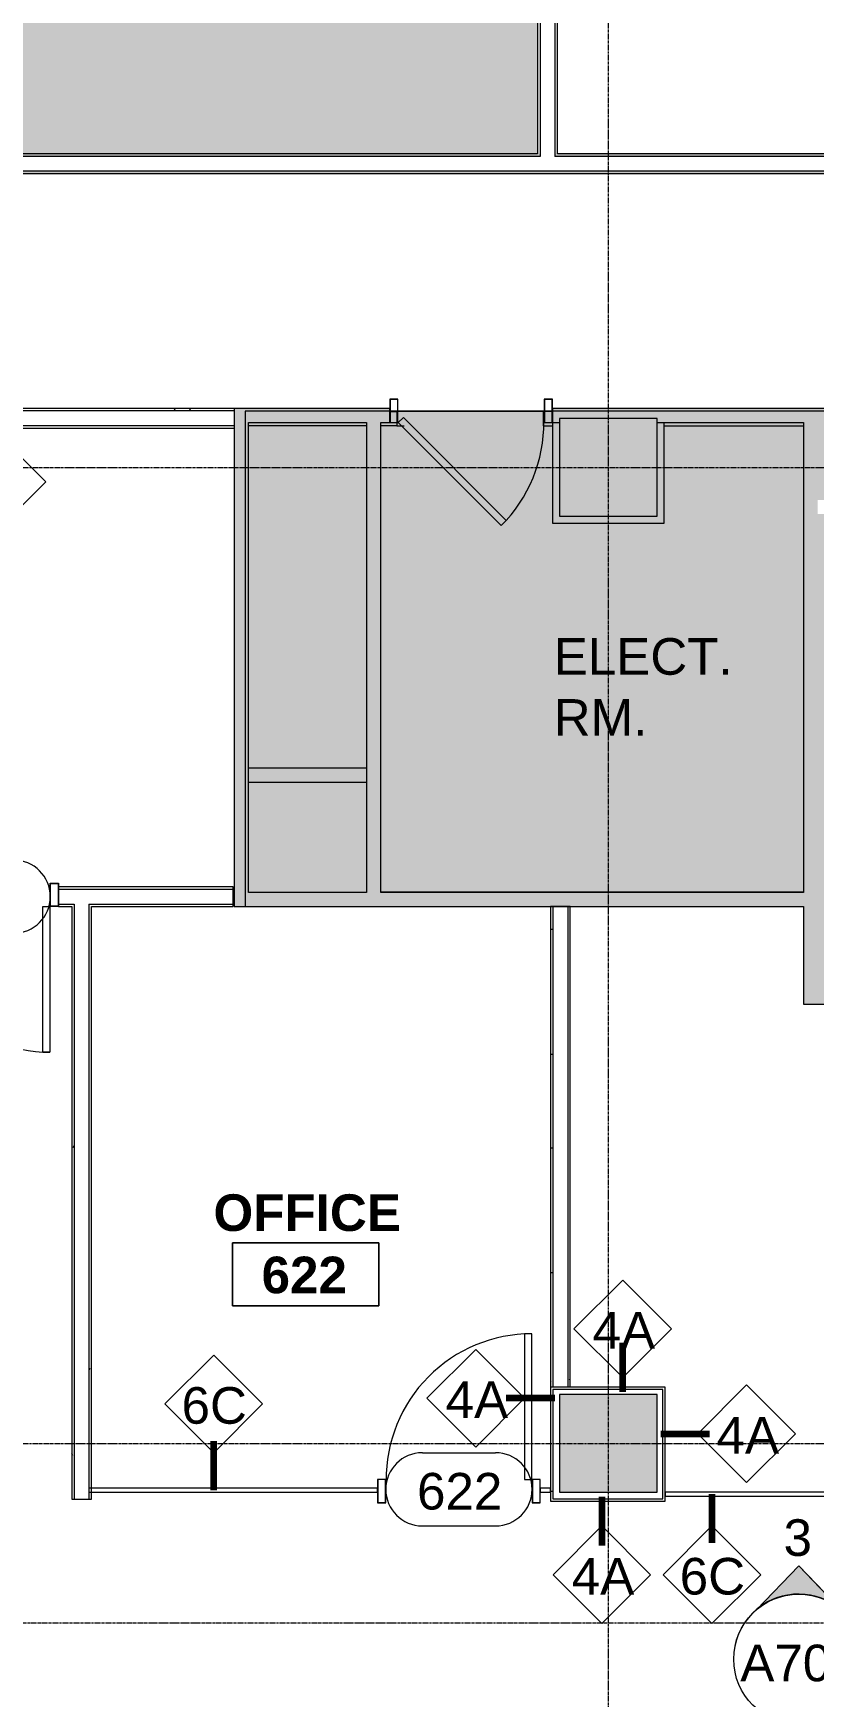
# Model space of a CAD drawing. Header units: inches. Extents: x 2468 to 5719, y -656 to 1380.
# Drawn here: x 3590.6 to 3782.5, y 517.8 to 926.9 of the extents above; entities that cross this region are included whole.
import ezdxf

# ---------------------------------------------------------------- set-up
doc = ezdxf.new("R2010")
doc.units = ezdxf.units.IN
doc.header["$MEASUREMENT"] = 0
doc.linetypes.add('Grid Line 1_2_', pattern=[0.875, 0.5, -0.125, 0.125, -0.125])
for name, color, linetype, lineweight in [('7200-WISCONSIN-AVE-6TH-FLOOR-031418_dwg', 8, 'Continuous', 9), ('A-AREA-IDEN', 2, 'Continuous', 9), ('A-DETL-GENF', 92, 'Continuous', 9), ('A-DETL-THIN', 151, 'Continuous', 9), ('A-DOOR', 31, 'Continuous', 13), ('A-DOOR-FRAM', 31, 'Continuous', 20), ('A-DOOR-IDEN', 31, 'Continuous', 9), ('A-GLAZ-CURT', 52, 'Continuous', 9), ('A-WALL', 113, 'Continuous', 13), ('A-WALL-IDEN', 211, 'Continuous', 9), ('A-WALL-PATT', 111, 'Continuous', 13), ('Bb-col', 7, 'Continuous', 9), ('Bb-cor', 7, 'Continuous', 9), ('Bb-txt', 7, 'Continuous', 9), ('G-ANNO-SYMB', 111, 'Continuous', 9), ('I-WALL', 2, 'Continuous', 13), ('Propidex Polylines', 7, 'Continuous', 9), ('S-COLS', 52, 'Continuous', 13), ('S-GRID', 1, 'Continuous', 9)]:
    doc.layers.add(name, color=color, linetype=linetype, lineweight=lineweight)
doc.styles.add('Arial_1', font='arial.ttf', dxfattribs={"height": 9})
doc.styles.add('Swis721 Lt BT', font='swissl.ttf', dxfattribs={"height": 9})
doc.styles.add('Swis721 Lt BT_B_1', font='', dxfattribs={"height": 9})
doc.styles.get('Swis721 Lt BT_B_1').set_extended_font_data('Swis721 Lt BT', bold=True)
pattern_1 = [(0, (0, 0), (30.72, 7.68), [1.267, -21.773, 1.267, -21.773, -122.88]), (0, (0, 0), (30.72, 7.68), [-46.08, 1.267, -44.813, 1.267, -21.773, -53.76]), (0, (0, 0), (30.72, 7.68), [-115.2, 1.267, -14.093, 1.267, -37.133]), (120, (11.52, 3.84), (-22.011075, 22.7643), [1.267, -21.773, 1.267, -21.773, -122.88]), (120, (11.52, 3.84), (-22.011075, 22.7643), [-46.08, 1.267, -44.813, 1.267, -21.773, -53.76]), (120, (11.52, 3.84), (-22.011075, 22.7643), [-115.2, 1.267, -14.093, 1.267, -37.133]), (240, (15.36, 19.2), (-8.708925, -30.4443), [1.267, -21.773, 1.267, -21.773, -122.88]), (240, (15.36, 19.2), (-8.708925, -30.4443), [-46.08, 1.267, -44.813, 1.267, -21.773, -53.76]), (240, (15.36, 19.2), (-8.708925, -30.4443), [-115.2, 1.267, -14.093, 1.267, -37.133])]

# ---------------------------------------------------------------- blocks, each defined once
blk = doc.blocks.new('Concrete-Rectangular-Column - 24 x 24-4901126-6TH FLOOR CONSTRUCTION')
at = {"layer": 'S-COLS', "lineweight": 9}
blk.add_hatch(color=7, dxfattribs=at).paths.add_polyline_path([(-12, -12), (12, -12), (12, 12), (-12, 12), (-12, 9.82)], flags=0)
at = {"layer": 'S-COLS', "color": 8, "lineweight": 20}
for p, q in [((12, 12), (-12, 12)), ((-12, 12), (-12, -12)), ((12, -12), (12, 12)), ((-12, -12), (12, -12))]:
    blk.add_line(p, q, dxfattribs=at)
blk = doc.blocks.new('Single Flush - OTJ_SOLIDFLUSH_ALUM-6376845-6TH FLOOR CONSTRUCTION')
at = {"layer": 'A-DOOR', "lineweight": 20}
for p, q in [((16.15625, -2.4375), (17.90625, -2.4375)), ((16.15625, -38.25), (16.15625, -2.4375)), ((17.90625, -2.4375), (17.90625, -38.25)), ((17.90625, -38.25), (16.15625, -38.25))]:
    blk.add_line(p, q, dxfattribs=at)
at = {"layer": 'A-DOOR', "lineweight": 9}
blk.add_arc((17.90625, -2.4375), 35.8125, 179.5, 270, dxfattribs=at)
at = {"layer": 'A-DOOR-FRAM'}
for p, q in [((-20, 3.3125), (-18, 3.3125)), ((-20, -2.4375), (-20, 3.3125)), ((-19.9375, 3.25), (-18.0625, 3.25)), ((-19.9375, -2.375), (-19.9375, 3.25)), ((-18.0625, 3.25), (-18.0625, -2.375)), ((-18, 3.3125), (-18, -2.4375)), ((18.000004, 3.3125), (20.000004, 3.3125)), ((18.000004, -2.4375), (18.000004, 3.3125)), ((18.062504, 3.25), (19.937504, 3.25)), ((18.062504, -2.375), (18.062504, 3.25)), ((19.937504, 3.25), (19.937504, -2.375)), ((20.000004, 3.3125), (20.000004, -2.4375)), ((-18, -2.4375), (-20, -2.4375)), ((-18.0625, -2.375), (-19.9375, -2.375)), ((20.000004, -2.4375), (18.000004, -2.4375)), ((19.937504, -2.375), (18.062504, -2.375))]:
    blk.add_line(p, q, dxfattribs=at)
blk = doc.blocks.new('System Panel - Glazed-6445323-6TH FLOOR CONSTRUCTION')
at = {"layer": 'A-GLAZ-CURT', "lineweight": 13}
for p, q in [((20.62, 0.5), (-20.62, 0.5)), ((-20.62, 0.5), (-20.62, -0.5)), ((20.62, -0.5), (20.62, 0.5)), ((-20.62, -0.5), (20.62, -0.5))]:
    blk.add_line(p, q, dxfattribs=at)
blk = doc.blocks.new('System Panel - Glazed-6411795-6TH FLOOR CONSTRUCTION')
at = {"layer": 'A-GLAZ-CURT', "lineweight": 13}
for p, q in [((14.28125, 0.5), (-56.78125, 0.5)), ((-56.78125, 0.5), (-56.78125, -0.5)), ((14.28125, -0.5), (14.28125, 0.5)), ((56.78125, 0.5), (54.28125, 0.5)), ((54.28125, 0.5), (54.28125, -0.5)), ((56.78125, -0.5), (56.78125, 0.5)), ((-56.78125, -0.5), (14.28125, -0.5)), ((54.28125, -0.5), (56.78125, -0.5))]:
    blk.add_line(p, q, dxfattribs=at)
blk = doc.blocks.new('Single Flush - OTJ_SOLIDFLUSH_ALUM-6376844-6TH FLOOR CONSTRUCTION')
at = {"layer": 'A-DOOR', "lineweight": 20}
for p, q in [((16.15625, 38.25), (16.15625, 2.4375)), ((17.90625, 38.25), (16.15625, 38.25)), ((17.90625, 2.4375), (17.90625, 38.25)), ((16.15625, 2.4375), (17.90625, 2.4375))]:
    blk.add_line(p, q, dxfattribs=at)
at = {"layer": 'A-DOOR', "lineweight": 9}
blk.add_arc((17.90625, 2.4375), 35.8125, 90, 180.5, dxfattribs=at)
at = {"layer": 'A-DOOR-FRAM'}
for p, q in [((-20, 2.4375), (-20, -3.3125)), ((-18, 2.4375), (-20, 2.4375)), ((-19.9375, 2.375), (-19.9375, -3.25)), ((-18.0625, 2.375), (-19.9375, 2.375)), ((-18.0625, -3.25), (-18.0625, 2.375)), ((-18, -3.3125), (-18, 2.4375)), ((18.000004, 2.4375), (18.000004, -3.3125)), ((20.000004, 2.4375), (18.000004, 2.4375)), ((18.062504, 2.375), (18.062504, -3.25)), ((19.937504, 2.375), (18.062504, 2.375)), ((19.937504, -3.25), (19.937504, 2.375)), ((20.000004, -3.3125), (20.000004, 2.4375)), ((-20, -3.3125), (-18, -3.3125)), ((-19.9375, -3.25), (-18.0625, -3.25)), ((18.000004, -3.3125), (20.000004, -3.3125)), ((18.062504, -3.25), (19.937504, -3.25))]:
    blk.add_line(p, q, dxfattribs=at)
blk = doc.blocks.new('Single Flush - OTJ_SOLIDFLUSH_ALUM-6345622-6TH FLOOR CONSTRUCTION')
at = {"layer": 'A-DOOR', "color": 8, "lineweight": 20}
for p, q in [((-7.42, 27.07), (-8.65, 25.84)), ((-8.65, 25.84), (16.67, 0.51)), ((17.91, 1.75), (-7.42, 27.07)), ((16.67, 0.51), (17.91, 1.75))]:
    blk.add_line(p, q, dxfattribs=at)
at = {"layer": 'A-DOOR', "lineweight": 9}
blk.add_arc((17.91, 1.75), 35.81, 135, 180.5, dxfattribs=at)
at = {"layer": 'A-DOOR-FRAM', "color": 8}
for p, q in [((-20, 1.75), (-20, -4)), ((-18, 1.75), (-20, 1.75)), ((-19.94, 1.69), (-19.94, -3.94)), ((-18.06, 1.69), (-19.94, 1.69)), ((-18.06, -3.94), (-18.06, 1.69)), ((-18, -4), (-18, 1.75)), ((18, 1.75), (18, -4)), ((20, 1.75), (18, 1.75)), ((18.06, 1.69), (18.06, -3.94)), ((19.94, 1.69), (18.06, 1.69)), ((19.94, -3.94), (19.94, 1.69)), ((20, -4), (20, 1.75)), ((-20, -4), (-18, -4)), ((-19.94, -3.94), (-18.06, -3.94)), ((18, -4), (20, -4)), ((18.06, -3.94), (19.94, -3.94))]:
    blk.add_line(p, q, dxfattribs=at)
blk = doc.blocks.new('7200-WISCONSIN-AVE-6TH-FLOOR-031418_dwg-5450642-6TH FLOOR CONSTRUCTION')
at = {"layer": 'Bb-col'}
blk.add_line((3718.25, 831.12), (3718.25, 806.38), dxfattribs=at)
at = {"layer": 'Bb-col', "flags": 128}
blk.add_lwpolyline([(3718.25, 806.38), (3745.75, 806.38), (3745.75, 831.12)], dxfattribs=at)
at = {"layer": 'Bb-cor'}
for p, q in [((3672.5, 830.38), (3643.5, 830.38)), ((3680, 830.38), (3676, 830.38)), ((3745.75, 830.38), (3780, 830.38)), ((3672.5, 746.13), (3643.5, 746.13)), ((3672.5, 742.63), (3643.5, 742.63)), ((3643.5, 715.63), (3672.5, 715.63)), ((3780, 715.63), (3676, 715.63))]:
    blk.add_line(p, q, dxfattribs=at)
at = {"layer": 'Bb-cor', "flags": 128}
for points in [[(3678.25, 833.88), (3680, 833.88), (3680, 830.38), (3681.8, 830.38)], [(3718.25, 833.88), (3716, 833.88), (3716, 830.38), (3718.25, 830.38)]]:
    blk.add_lwpolyline(points, dxfattribs=at)
at = {"layer": 'Propidex Polylines'}
blk.add_line((3718.25, 833.88), (3678.25, 833.88), dxfattribs=at)
at = {"layer": 'Bb-txt', "char_height": 9, "attachment_point": 1, "line_spacing_factor": 0.941778, "style": 'Arial_1'}
for s, insert, width in [('ELECT.', (3718.56, 778.13), 52.559), ('RM.', (3718.56, 763.13), 27.4364)]:
    blk.add_mtext(s, dxfattribs=dict(at, insert=insert, width=width))
blk = doc.blocks.new('Room Tag - Room Name and Number-3379422-6TH FLOOR CONSTRUCTION')
at = {"layer": 'A-AREA-IDEN'}
for p, q in [((-0.1881, -0.1636), (-0.1881, -0.0018)), ((-0.1881, -0.0018), (0.1869, -0.0018)), ((0.1869, -0.0018), (-0.1881, -0.0018)), ((-0.1881, -0.0018), (-0.1881, -0.1636)), ((0.1869, -0.0018), (0.1869, -0.1636)), ((0.1869, -0.1636), (0.1869, -0.0018)), ((0.1869, -0.1636), (-0.1881, -0.1636)), ((-0.1881, -0.1636), (0.1869, -0.1636))]:
    blk.add_line(p, q, dxfattribs=at)
blk = doc.blocks.new('Elevation - Filled Arrow 2-347888-6TH FLOOR CONSTRUCTION')
at = {"layer": 'G-ANNO-SYMB'}
blk.add_circle((0, 0), 0.1664, dxfattribs=at)
blk = doc.blocks.new('Elevation - Filled Arrow-151867-6TH FLOOR CONSTRUCTION')
at = {"layer": 'G-ANNO-SYMB'}
h = blk.add_hatch(color=256, dxfattribs=at)
edge = h.paths.add_edge_path(flags=0)
edge.add_line((0, 0.2393), (0.1103, 0.1247))
edge.add_arc((-0.0002, -0.0002), 0.1667, 48.498, 130.5571)
edge.add_line((-0.1085, 0.1265), (0, 0.2393))
for p, q in [((0, 0.2393), (-0.1085, 0.1265)), ((-0.1084, 0.1266), (0, 0.2393)), ((0, 0.2393), (-0.1084, 0.1266)), ((0, 0.2393), (0.11, 0.1249)), ((0.1103, 0.1247), (0, 0.2393))]:
    blk.add_line(p, q, dxfattribs=at)
blk.add_arc((-0.0002, -0.0002), 0.1667, 48.498, 130.5571, dxfattribs=at)
blk.add_ellipse((-0.0002, -0.0001), major_axis=(-0.1667, 0), ratio=0.999376, start_param=3.141593, end_param=6.283185, dxfattribs=at)
blk = doc.blocks.new('Door Tag - Door Tag-41184-6TH FLOOR CONSTRUCTION')
at = {"layer": 'A-DOOR-IDEN'}
for p, q in [((-0.09375, 0.09375), (0.09375, 0.09375)), ((-0.09375, -0.09375), (0.09375, -0.09375))]:
    blk.add_line(p, q, dxfattribs=at)
for centre, start, end in [((-0.09375, 0), 90, 270), ((0.09375, 0), 270, 90)]:
    blk.add_arc(centre, 0.09375, start, end, dxfattribs=at)
blk = doc.blocks.new('Wall Tag - 1_4_-62626-6TH FLOOR CONSTRUCTION')
at = {"layer": 'A-WALL-IDEN'}
for p, q in [((-0.125, 0), (0, 0.125)), ((0, 0.125), (0.125, 0)), ((-0.125, 0), (0, -0.125)), ((0, -0.125), (0.125, 0))]:
    blk.add_line(p, q, dxfattribs=at)

msp = doc.modelspace()

# ---------------------------------------------------------------- hatches: boundary and pattern name
at = {"layer": 'A-DETL-GENF'}
h = msp.add_hatch(color=9, dxfattribs=at)
h.paths.add_polyline_path([(3824.41, 691.12), (3829.75, 691.12), (3829.75, 712.12), (3783.5, 712.12), (3783.5, 691.12), (3804.5, 691.12)], flags=0)
h.paths.add_polyline_path([(3797.97, 715.62), (3960.5, 715.62), (3960.5, 808.12), (3960, 808.12), (3960, 831.12), (3957.25, 831.12), (3957.25, 833.98), (3917.25, 833.98), (3917.25, 831.12), (3916, 831.12), (3916, 808.62), (3783.5, 808.62), (3783.5, 715.62)], flags=0)
h.paths.add_polyline_path([(3678.56, 715.62), (3780, 715.62), (3780, 831.12), (3744, 831.12), (3744, 808.12), (3720, 808.12), (3720, 831.12), (3718.25, 831.12), (3718.25, 833.98), (3678.25, 833.98), (3678.25, 831.12), (3676, 831.12), (3676, 715.62)], flags=0)
h.paths.add_polyline_path([(3672.5, 715.62), (3672.5, 831.12), (3643.5, 831.12), (3643.5, 715.62)], flags=0)
h.paths.add_polyline_path([(3982.75, 766.13), (3982.75, 808.12), (3964, 808.12), (3964, 766.13), (3980.55, 766.13)], flags=0)
h.paths.add_polyline_path([(2815.72, 1310.42), (2809.11, 1330.21), (2811, 1330.85), (2817.62, 1311.05)], flags=0)
h.paths.add_polyline_path([(2662.35, 805.76), (2833.81, 865.19), (2817.01, 915.45), (2808.71, 912.67), (2787.78, 975.27), (2795.61, 977.89), (2771.67, 1049.52), (2757.94, 1044.93), (2750.33, 1067.69), (2773.1, 1075.3), (2780.7, 1052.54), (2776.41, 1051.1), (2801.46, 976.15), (2793.63, 973.54), (2812.34, 917.58), (2819.22, 919.88), (2837.85, 864.14), (2922.38, 892.4), (2921.3, 895.52), (2921.77, 895.69), (2903.61, 948.09), (2940.61, 960.46), (2946.33, 943.39), (2990.89, 958.29), (2982.89, 982.23), (2986.21, 983.34), (2986.92, 981.21), (3035.29, 997.38), (3034.02, 1001.17), (3037.82, 1002.44), (3036.55, 1006.23), (3040.34, 1007.5), (3028.3, 1043.54), (3024.5, 1042.29), (3023.23, 1046.07), (3019.44, 1044.8), (3018.17, 1048.59), (3012.48, 1046.69), (3011.37, 1050.01), (3045.52, 1061.42), (2993.52, 1216.96), (2845.1, 1167.35), (2876.96, 1072.03), (2919.16, 1086.14), (2939.29, 1025.91), (2968.69, 1035.74), (2973.53, 1021.28), (2970.21, 1020.17), (2966.48, 1031.31), (2929.08, 1018.81), (2927.97, 1022.13), (2930.76, 1023.06), (2912.53, 1077.6), (2868.9, 1063.01), (2887.13, 1008.48), (2895.72, 1011.35), (2896.83, 1008.03), (2884.92, 1004.05), (2834.67, 1154.37), (2833.37, 1153.94), (2826.91, 1173.26), (2846.23, 1179.72), (2836.84, 1207.82), (2848.69, 1211.78), (2857.89, 1184.28), (2938.5, 1211.22), (2906.8, 1306.07), (2826.19, 1279.12), (2835.38, 1251.61), (2823.52, 1247.65), (2803.89, 1306.46), (2815.72, 1310.42), (2824.92, 1282.91), (2905.53, 1309.86), (2897.15, 1334.94), (2809.64, 1334.94), (2810.92, 1331.08), (2809.03, 1330.45), (2807.53, 1334.94), (2660.47, 1334.94), (2670.13, 1306.03), (2658.28, 1302.07), (2649.08, 1329.57), (2560.85, 1300.08), (2592.56, 1205.24), (2680.78, 1234.73), (2671.59, 1262.24), (2683.45, 1266.2), (2703.1, 1207.4), (2691.25, 1203.43), (2682.05, 1230.94), (2593.82, 1201.45), (2625.53, 1106.6), (2713.76, 1136.1), (2704.56, 1163.6), (2716.42, 1167.56), (2725.81, 1139.47), (2745.11, 1145.92), (2751.57, 1126.59), (2751.21, 1126.48), (2763.58, 1089.49), (2758.84, 1087.9), (2742.83, 1135.8), (2576.39, 1080.16), (2605.71, 992.43), (2750.33, 1040.78), (2751.44, 1037.46), (2603.5, 988), (2506.5, 1278.2), (2552.5, 1293.58), (2553.61, 1290.26), (2510.93, 1275.99), (2574.8, 1084.9), (2617.47, 1099.17), (2616.04, 1103.43), (2622.21, 1105.49), (2545.51, 1334.94), (2499.16, 1334.94), (2499.16, 1306.46), (2495.66, 1306.46), (2495.66, 1334.94), (2470.58, 1334.94), (2470.58, 1306.46), (2484.96, 1306.46), (2588.65, 996.28), (2597.66, 999.29), (2660.71, 810.66)], flags=0)
h.paths.add_polyline_path([(3885.5, 812.12), (3885.5, 831.12), (3872, 831.12), (3872, 833.98), (3797, 833.98), (3797, 831.12), (3783.5, 831.12), (3783.5, 812.12), (3830.75, 812.12)], flags=0)
h.paths.add_polyline_path([(3912.5, 812.12), (3912.5, 831.12), (3889, 831.12), (3889, 812.12)], flags=0)
h.paths.add_polyline_path([(2925.15, 896.62), (3714.46, 896.62), (3714.46, 1046.38), (3693.25, 1046.38), (3693.25, 1073.88), (3714.46, 1073.88), (3714.46, 1311.48), (3712, 1311.48), (3712, 1309.88), (3710, 1309.88), (3710, 1311.48), (3634, 1311.48), (3634, 1309.88), (3632, 1309.88), (3632, 1311.48), (3592, 1311.48), (3592, 1309.88), (3590, 1309.88), (3590, 1311.48), (3514, 1311.48), (3514, 1309.88), (3512, 1309.88), (3512, 1311.48), (3472, 1311.48), (3472, 1309.88), (3470, 1309.88), (3470, 1311.48), (3394, 1311.48), (3394, 1309.88), (3392, 1309.88), (3392, 1311.48), (3352, 1311.48), (3352, 1309.88), (3350, 1309.88), (3350, 1311.48), (3274, 1311.48), (3274, 1309.88), (3272, 1309.88), (3272, 1311.48), (3232, 1311.48), (3232, 1309.88), (3230, 1309.88), (3230, 1311.48), (3154, 1311.48), (3154, 1309.88), (3152, 1309.88), (3152, 1311.48), (3112, 1311.48), (3112, 1309.88), (3110, 1309.88), (3110, 1311.48), (3034, 1311.48), (3034, 1309.88), (3032, 1309.88), (3032, 1307.13), (2992.74, 1307.13), (2992.74, 1311.48), (2975.11, 1311.48), (3002.76, 1228.75), (2949.18, 1210.84), (2951.16, 1204.91), (2994.79, 1219.49), (3047.41, 1062.06), (3050.26, 1063.01), (3011, 1180.45), (3011, 1285.62), (3013, 1285.62), (3013, 1180.77), (3071.49, 1005.79), (2988.03, 977.89), (2998.69, 946.01), (2917.44, 918.86), (2925.08, 896.83)], flags=0)
h.paths.add_polyline_path([(2917.41, 918.96), (2918.1, 919.19), (2939.36, 929.99), (2916.26, 922.27)], flags=0)
h.paths.add_polyline_path([(2915.93, 923.23), (2942.21, 932.01), (2934.61, 954.76), (2908.07, 945.89), (2908.46, 944.78)], flags=0)
h.paths.add_polyline_path([(2945.53, 933.12), (2946.01, 933.28), (2944.47, 937.89), (2943.99, 937.73)], flags=0)
h.paths.add_polyline_path([(2949.33, 934.39), (2993.9, 949.29), (2992.36, 953.9), (2947.79, 939), (2949.14, 934.95)], flags=0)
h.paths.add_polyline_path([(2942.53, 942.12), (2943, 942.28), (2938.4, 956.03), (2937.93, 955.87), (2942.21, 943.05)], flags=0)
h.paths.add_polyline_path([(3037.19, 998.01), (3068.49, 1008.47), (3051.21, 1060.16), (3050.73, 1060), (3058.34, 1037.24), (3035.58, 1029.63), (3027.97, 1052.39), (3019.91, 1049.7), (3020.7, 1047.33), (3024.5, 1048.6), (3025.76, 1044.8), (3029.56, 1046.07), (3042.87, 1006.24), (3039.08, 1004.97), (3040.34, 1001.17), (3036.55, 999.91), (3037.15, 998.14)], flags=0)
h.paths.add_polyline_path([(3264, 1048.12), (3240, 1048.12), (3240, 1072.12), (3264, 1072.12)], flags=0)
h.paths.add_polyline_path([(3696.25, 1049.38), (3714.46, 1049.38), (3714.46, 1070.88), (3696.25, 1070.88)], flags=0)
h.paths.add_polyline_path([(3499.63, 1050.25), (3484.88, 1050.25), (3484.88, 1064.25), (3499.63, 1064.25)], flags=0)
h.paths.add_polyline_path([(3520.69, 1050.25), (3505.94, 1050.25), (3505.94, 1064.25), (3520.69, 1064.25)], flags=0)
h.paths.add_polyline_path([(2865.58, 1068.23), (2875.06, 1071.4), (2842.56, 1168.61), (2849.2, 1170.83), (2847.3, 1176.52), (2831.18, 1171.13), (2864.52, 1071.4)], flags=0)
h.paths.add_polyline_path([(2727.51, 1134.37), (2741.72, 1139.12), (2741.56, 1139.59), (2727.35, 1134.84)], flags=0)
h.paths.add_polyline_path([(2726.42, 1138.35), (2742.56, 1143.75), (2734.17, 1141.6), (2726.22, 1138.94), (2726.25, 1138.86)], flags=0)
h.paths.add_polyline_path([(2702.67, 1162.97), (2696.05, 1182.77), (2697.94, 1183.4), (2704.56, 1163.6)], flags=0)
h.paths.add_polyline_path([(2695.97, 1183), (2689.35, 1202.8), (2691.25, 1203.43), (2697.86, 1183.64), (2696.05, 1183.03)], flags=0)
h.paths.add_polyline_path([(2848.69, 1211.78), (2842.08, 1231.58), (2843.97, 1232.21), (2850.59, 1212.41), (2849.2, 1211.95)], flags=0)
h.paths.add_polyline_path([(2941.82, 1212.33), (2998.25, 1231.2), (2963.58, 1334.94), (2900.84, 1334.94), (2941.13, 1214.39)], flags=0)
h.paths.add_polyline_path([(2842, 1231.82), (2835.38, 1251.61), (2837.28, 1252.25), (2843.89, 1232.45), (2842.08, 1231.84)], flags=0)
h.paths.add_polyline_path([(2669.69, 1261.6), (2663.08, 1281.4), (2664.97, 1282.03), (2671.59, 1262.24)], flags=0)
h.paths.add_polyline_path([(2663, 1281.64), (2656.38, 1301.44), (2658.28, 1302.07), (2664.89, 1282.27), (2663.08, 1281.66)], flags=0)
h.paths.add_polyline_path([(3484.88, 1293.13), (3484.87, 1293.13), (3484.88, 1307.13), (3499.62, 1307.13), (3499.62, 1293.13)], flags=0)
h.paths.add_polyline_path([(3244.62, 1293.13), (3244.62, 1307.13), (3259.37, 1307.13), (3259.37, 1293.13)], flags=0)
h.paths.add_polyline_path([(3011, 1293.13), (3004.37, 1293.13), (3004.37, 1307.13), (3019.12, 1307.13), (3019.12, 1293.13), (3013, 1293.13)], flags=0)
h.paths.add_polyline_path([(2559.58, 1303.87), (2647.81, 1333.37), (2647.29, 1334.94), (2549.2, 1334.94), (2558.72, 1306.46)], flags=0)
at = {"layer": 'A-WALL-PATT', "lineweight": 9}
h = msp.add_hatch(dxfattribs=at)
h.set_pattern_fill('FP_2', color=256, style=0, pattern_type=2)
h.set_pattern_definition(pattern_1)
h.paths.add_polyline_path([(3715.23, 897.23), (3715.23, 1046.38), (3714.61, 1046.38), (3714.61, 897.23)], flags=0)
h = msp.add_hatch(dxfattribs=at)
h.set_pattern_fill('FP_2', color=256, style=0, pattern_type=2)
h.set_pattern_definition(pattern_1)
h.paths.add_polyline_path([(4012.67, 896.61), (4012.67, 897.23), (4011.8, 897.23), (4011.8, 896.61)], flags=0)
h.paths.add_polyline_path([(3266.25, 896.61), (3715.23, 896.61), (3715.23, 897.23), (3113.05, 897.23), (3113.05, 896.61)], flags=0)
h.paths.add_polyline_path([(3718.86, 896.61), (3971.8, 896.61), (3971.8, 897.23), (3718.86, 897.23)], flags=0)
h.paths.add_polyline_path([(2971.42, 896.61), (3073.05, 896.62), (3073.05, 897.23), (2924.94, 897.23), (2925.15, 896.61), (2952.37, 896.61)], flags=0)
h = msp.add_hatch(dxfattribs=at)
h.set_pattern_fill('FP_2', color=256, style=0, pattern_type=2)
h.set_pattern_definition(pattern_1)
h.paths.add_polyline_path([(4012.67, 892.36), (4012.67, 892.98), (4011.8, 892.98), (4011.8, 892.36)], flags=0)
h.paths.add_polyline_path([(3478.25, 892.36), (3971.8, 892.36), (3971.8, 892.98), (3113.05, 892.98), (3113.05, 892.36), (3477.75, 892.36)], flags=0)
h.paths.add_polyline_path([(2952.37, 892.36), (3073.05, 892.36), (3073.05, 892.98), (2926.41, 892.98), (2926.63, 892.36), (2951.74, 892.36)], flags=0)
h = msp.add_hatch(dxfattribs=at)
h.set_pattern_fill('FP_2', color=256, style=0, pattern_type=2)
h.set_pattern_definition(pattern_1)
h.paths.add_polyline_path([(3559.62, 833.99), (3640, 833.99), (3640, 834.62), (3555.37, 834.62), (3555.37, 833.99), (3559, 833.99)], flags=0)
for points in [[(3640, 712.12), (3643.5, 712.12), (3643.5, 834.62), (3640, 834.62), (3640, 745.77)], [(3676, 715.62), (3676, 831.12), (3672.5, 831.12), (3672.5, 715.62)], [(3780, 691.12), (3783.5, 691.12), (3783.5, 831.12), (3780, 831.12), (3780, 712.12)], [(3827.87, 688.12), (3829.75, 688.12), (3829.75, 691.12), (3780, 691.12), (3780, 688.12), (3783.5, 688.12)]]:
    msp.add_hatch(color=7, dxfattribs=at).paths.add_polyline_path(points, flags=0)
h = msp.add_hatch(color=7, dxfattribs=at)
h.paths.add_polyline_path([(3984, 831.12), (3986.25, 831.12), (3986.25, 834.62), (3957.25, 834.62), (3957.25, 831.12), (3960, 831.12), (3960, 832.12), (3984, 832.12)], flags=0)
h.paths.add_polyline_path([(3889, 831.12), (3917.25, 831.12), (3917.25, 834.62), (3872, 834.62), (3872, 831.12), (3885.5, 831.12)], flags=0)
h.paths.add_polyline_path([(3720, 831.12), (3720, 832.12), (3744, 832.12), (3744, 831.12), (3797, 831.12), (3797, 834.62), (3718.25, 834.62), (3718.25, 831.12), (3718.86, 831.12)], flags=0)
h.paths.add_polyline_path([(3643.5, 831.12), (3678.25, 831.12), (3678.25, 834.62), (3643.5, 834.62)], flags=0)
h = msp.add_hatch(dxfattribs=at)
h.set_pattern_fill('FP_2', color=256, style=0, pattern_type=2)
h.set_pattern_definition(pattern_1)
h.paths.add_polyline_path([(3640, 829.74), (3640, 830.37), (3559.62, 830.37), (3559.62, 829.74)], flags=0)
h = msp.add_hatch(dxfattribs=at)
h.set_pattern_fill('FP_2', color=256, style=0, pattern_type=2)
h.set_pattern_definition(pattern_1)
h.paths.add_polyline_path([(3639.75, 716.37), (3639.75, 716.99), (3596.75, 716.99), (3596.75, 716.37), (3604.25, 716.37)], flags=0)
h.paths.add_polyline_path([(3331.25, 716.37), (3556.75, 716.37), (3556.75, 716.99), (3265.62, 716.99), (3265.62, 716.37)], flags=0)
h.paths.add_polyline_path([(3225.57, 716.37), (3262, 716.37), (3262, 716.99), (3127.87, 716.99), (3127.87, 716.37), (3223, 716.37)], flags=0)
h = msp.add_hatch(dxfattribs=at)
h.set_pattern_fill('FP_2', color=256, style=0, pattern_type=2)
h.set_pattern_definition(pattern_1)
h.paths.add_polyline_path([(3604.87, 712.12), (3639.75, 712.12), (3639.75, 712.74), (3604.25, 712.74), (3604.25, 712.12)], flags=0)
h.paths.add_polyline_path([(3600.62, 712.12), (3600.62, 712.74), (3596.75, 712.74), (3596.75, 712.12), (3600, 712.12)], flags=0)
h.paths.add_polyline_path([(3527.56, 712.12), (3537.75, 712.12), (3537.75, 712.74), (3423.87, 712.74), (3423.87, 712.12), (3478.25, 712.12)], flags=0)
h.paths.add_polyline_path([(3542, 712.12), (3556.75, 712.12), (3556.75, 712.74), (3541.37, 712.74), (3541.37, 712.12)], flags=0)
h.paths.add_polyline_path([(3400.97, 712.12), (3420.25, 712.12), (3420.25, 712.74), (3334.87, 712.74), (3334.87, 712.12), (3396.72, 712.12)], flags=0)
h.paths.add_polyline_path([(3331.25, 712.12), (3331.25, 712.74), (3242.25, 712.74), (3242.25, 712.12), (3330.62, 712.12)], flags=0)
h.paths.add_polyline_path([(3225.57, 712.12), (3238.62, 712.12), (3238.62, 712.74), (3127.87, 712.74), (3127.87, 712.12), (3223, 712.12)], flags=0)
h = msp.add_hatch(dxfattribs=at)
h.set_pattern_fill('FP_2', color=256, style=0, pattern_type=2)
h.set_pattern_definition(pattern_1)
h.paths.add_polyline_path([(3600, 566.38), (3600.62, 566.38), (3600.62, 712.12), (3600, 712.12), (3600, 577.44)], flags=0)
h = msp.add_hatch(dxfattribs=at)
h.set_pattern_fill('FP_2', color=256, style=0, pattern_type=2)
h.set_pattern_definition(pattern_1)
h.paths.add_polyline_path([(3604.87, 566.38), (3604.87, 712.12), (3604.25, 712.12), (3604.25, 566.38)], flags=0)
h = msp.add_hatch(color=7, dxfattribs=at)
h.paths.add_polyline_path([(3832.75, 712.12), (3960.5, 712.12), (3960.5, 715.62), (3783.5, 715.62), (3783.5, 712.12), (3829.75, 712.12)], flags=0)
h.paths.add_polyline_path([(3643.5, 712.12), (3780, 712.12), (3780, 715.62), (3643.5, 715.62)], flags=0)
h = msp.add_hatch(dxfattribs=at)
h.set_pattern_fill('FP_2', color=256, style=0, pattern_type=2)
h.set_pattern_definition(pattern_1)
h.paths.add_polyline_path([(3717.75, 593.94), (3718.37, 593.94), (3718.37, 712.12), (3717.75, 712.12), (3717.75, 661.6)], flags=0)
h = msp.add_hatch(dxfattribs=at)
h.set_pattern_fill('FP_2', color=256, style=0, pattern_type=2)
h.set_pattern_definition(pattern_1)
h.paths.add_polyline_path([(3722.62, 593.94), (3722.62, 712.12), (3722, 712.12), (3722, 593.94)], flags=0)
h = msp.add_hatch(dxfattribs=at)
h.set_pattern_fill('FP_2', color=256, style=0, pattern_type=2)
h.set_pattern_definition(pattern_1)
h.paths.add_polyline_path([(3717.75, 565.87), (3718.37, 565.87), (3718.33, 593.94), (3717.75, 593.94), (3717.75, 568.12)], flags=0)

# ---------------------------------------------------------------- linework, layer by layer
at = {"layer": 'A-DETL-THIN'}
for p, q in [((3642.66, 833.98), (3642.66, 712.12)), ((3983.54, 833.98), (3642.66, 833.98)), ((3642.66, 712.12), (3780, 712.12))]:
    msp.add_line(p, q, dxfattribs=at)
at = {"layer": 'A-WALL'}
for p, q in [((3715.23, 1046.38), (3715.23, 896.61)), ((3718.86, 1000.19), (3718.86, 896.61)), ((3715.23, 896.61), (3113.05, 896.61)), ((3971.8, 896.61), (3718.86, 896.61)), ((3971.8, 892.98), (3113.05, 892.98)), ((3640, 833.99), (3555.37, 833.99)), ((3640, 830.37), (3559, 830.37)), ((3596.75, 716.37), (3639.75, 716.37)), ((3596.75, 712.74), (3600.62, 712.74)), ((3600.62, 712.74), (3600.62, 566.38)), ((3604.25, 712.74), (3639.75, 712.74)), ((3604.25, 712.74), (3604.25, 566.38)), ((3722.62, 712.12), (3717.75, 712.12)), ((3718.37, 712.12), (3718.37, 593.94)), ((3722, 712.12), (3722, 593.94)), ((3718.37, 593.32), (3718.37, 566.49)), ((3745.38, 593.32), (3718.37, 593.32)), ((3745.38, 566.49), (3745.38, 593.32)), ((3718.37, 566.49), (3745.38, 566.49))]:
    msp.add_line(p, q, dxfattribs=at)
at = {"layer": 'A-WALL', "color": 8, "lineweight": 20}
for p, q in [((3780, 691.12), (3780, 688.12)), ((3780, 688.12), (3829.75, 688.12))]:
    msp.add_line(p, q, dxfattribs=at)
at = {"layer": 'A-WALL-IDEN', "lineweight": 90}
for p, q in [((3735.52, 592.82), (3735.52, 604.82)), ((3718.87, 591.21), (3706.87, 591.21)), ((3744.88, 582.49), (3756.88, 582.49)), ((3634.94, 568.63), (3634.94, 580.63)), ((3730.39, 566.99), (3730.39, 554.99)), ((3757.46, 567.63), (3757.46, 555.63))]:
    msp.add_line(p, q, dxfattribs=at)
at = {"layer": 'A-WALL-IDEN'}
for p, q in [((3735.52, 592.82), (3735.52, 596.27)), ((3718.87, 591.21), (3711.37, 591.21)), ((3744.88, 582.49), (3754.01, 582.49)), ((3634.94, 568.63), (3634.94, 577.82)), ((3730.39, 566.99), (3730.39, 559.82)), ((3757.46, 567.63), (3757.46, 559.82))]:
    msp.add_line(p, q, dxfattribs=at)
at = {"layer": 'I-WALL'}
for p, q in [((3714.61, 1046.38), (3714.61, 897.23)), ((3719.48, 897.23), (3719.48, 999.56)), ((3714.61, 897.23), (3113.05, 897.23)), ((3971.8, 897.23), (3719.48, 897.23)), ((3113.05, 892.36), (3971.8, 892.36)), ((3640, 834.62), (3554.75, 834.62)), ((3559.62, 829.74), (3640, 829.74)), ((3639.75, 716.99), (3596.75, 716.99)), ((3596.75, 716.99), (3596.75, 712.12)), ((3639.75, 712.12), (3639.75, 716.99)), ((3596.75, 712.12), (3600, 712.12)), ((3600, 712.12), (3600, 566.38)), ((3604.87, 712.12), (3639.75, 712.12)), ((3604.87, 566.38), (3604.87, 712.12)), ((3717.75, 712.12), (3717.75, 565.87)), ((3722.62, 593.94), (3722.62, 712.12)), ((3746, 593.94), (3717.75, 593.94)), ((3746, 565.87), (3746, 593.94)), ((3600, 566.38), (3604.87, 566.38)), ((3717.75, 565.87), (3746, 565.87))]:
    msp.add_line(p, q, dxfattribs=at)
at = {"layer": 'I-WALL', "color": 8, "lineweight": 20}
for p, q in [((3640, 834.62), (3640, 712.12)), ((3678.25, 834.62), (3640, 834.62)), ((3678.25, 831.12), (3678.25, 834.62)), ((3797, 834.62), (3718.25, 834.62)), ((3718.25, 834.62), (3718.25, 831.12)), ((3643.5, 715.62), (3643.5, 831.12)), ((3643.5, 831.12), (3672.5, 831.12)), ((3672.5, 831.12), (3672.5, 715.62)), ((3676, 715.62), (3676, 831.12)), ((3676, 831.12), (3678.25, 831.12)), ((3718.25, 831.12), (3720, 831.12)), ((3744, 831.12), (3780, 831.12)), ((3780, 831.12), (3780, 715.62)), ((3640, 712.12), (3717.75, 712.12)), ((3672.5, 715.62), (3643.5, 715.62)), ((3780, 715.62), (3676, 715.62)), ((3722.62, 712.12), (3780, 712.12)), ((3780, 712.12), (3780, 691.12))]:
    msp.add_line(p, q, dxfattribs=at)
at = {"layer": 'S-GRID', "linetype": 'Grid Line 1_2_'}
for p, q in [((3732, -16.1), (3732, 1356.46)), ((2467.88, 820.12), (4862.49, 820.12)), ((2467.88, 580.12), (4862.49, 580.12)), ((2760.5, 535.94), (4862.49, 535.94))]:
    msp.add_line(p, q, dxfattribs=at)

# ---------------------------------------------------------------- block references
at = {"layer": '7200-WISCONSIN-AVE-6TH-FLOOR-031418_dwg', "color": 7}
msp.add_blockref('7200-WISCONSIN-AVE-6TH-FLOOR-031418_dwg-5450642-6TH FLOOR CONSTRUCTION', (0, 0), dxfattribs=at)
msp.add_blockref('7200-WISCONSIN-AVE-6TH-FLOOR-031418_dwg-5450642-6TH FLOOR CONSTRUCTION', (0, 0), dxfattribs=at)
msp.add_blockref('7200-WISCONSIN-AVE-6TH-FLOOR-031418_dwg-5450642-6TH FLOOR CONSTRUCTION', (0, 0), dxfattribs=at)
at = {"layer": 'A-AREA-IDEN', "xscale": 95.99999999999994, "yscale": 95.99999999999994, "zscale": 95.99999999999994}
msp.add_blockref('Room Tag - Room Name and Number-3379422-6TH FLOOR CONSTRUCTION', (3657.62, 629.63), dxfattribs=at)
at = {"layer": 'A-DOOR', "rotation": 180}
msp.add_blockref('Single Flush - OTJ_SOLIDFLUSH_ALUM-6345622-6TH FLOOR CONSTRUCTION', (3698.25, 832.87), dxfattribs=at)
at = {"layer": 'A-DOOR'}
for name, p in [('Single Flush - OTJ_SOLIDFLUSH_ALUM-6376845-6TH FLOOR CONSTRUCTION', (3576.75, 714.56)), ('Single Flush - OTJ_SOLIDFLUSH_ALUM-6376844-6TH FLOOR CONSTRUCTION', (3695.25, 568.82))]:
    msp.add_blockref(name, p, dxfattribs=at)
at = {"layer": 'A-DOOR-IDEN', "xscale": 95.99999999999994, "yscale": 95.99999999999994, "zscale": 95.99999999999994}
for p in [(3576.75, 714.56), (3695.25, 568.82)]:
    msp.add_blockref('Door Tag - Door Tag-41184-6TH FLOOR CONSTRUCTION', p, dxfattribs=at)
at = {"layer": 'A-GLAZ-CURT'}
for name, p in [('System Panel - Glazed-6411795-6TH FLOOR CONSTRUCTION', (3660.97, 568.63)), ('System Panel - Glazed-6445323-6TH FLOOR CONSTRUCTION', (3766.62, 567.63))]:
    msp.add_blockref(name, p, dxfattribs=at)
at = {"layer": 'A-WALL-IDEN', "xscale": 95.99999999999994, "yscale": 95.99999999999994, "zscale": 95.99999999999994}
for p in [(3581.66, 816.56), (3735.52, 608.27), (3634.94, 589.82), (3699.37, 591.21), (3766.01, 582.49), (3730.39, 547.82), (3757.46, 547.82)]:
    msp.add_blockref('Wall Tag - 1_4_-62626-6TH FLOOR CONSTRUCTION', p, dxfattribs=at)
at = {"layer": 'G-ANNO-SYMB', "xscale": 95.99999999999994, "yscale": 95.99999999999994, "zscale": 95.99999999999994}
for name in ['Elevation - Filled Arrow-151867-6TH FLOOR CONSTRUCTION', 'Elevation - Filled Arrow 2-347888-6TH FLOOR CONSTRUCTION']:
    msp.add_blockref(name, (3778.81, 527.06), dxfattribs=at)
at = {"layer": 'S-COLS', "lineweight": 9}
for p in [(3732, 820.12), (3732, 580.12)]:
    msp.add_blockref('Concrete-Rectangular-Column - 24 x 24-4901126-6TH FLOOR CONSTRUCTION', p, dxfattribs=at)

# ---------------------------------------------------------------- texts
at = {"layer": 'A-AREA-IDEN', "char_height": 9, "attachment_point": 1, "style": 'Swis721 Lt BT_B_1'}
for s, insert, width in [('OFFICE', (3634.88, 641.35), 54.843), ('622', (3646.72, 626.03), 25.452)]:
    msp.add_mtext(s, dxfattribs=dict(at, insert=insert, width=width))
at = {"layer": 'A-DOOR-IDEN', "insert": (3684.95, 572.84), "char_height": 9, "width": 24.543, "attachment_point": 1, "style": 'Swis721 Lt BT'}
msp.add_mtext('622', dxfattribs=at)
at = {"layer": 'A-WALL-IDEN', "char_height": 9, "attachment_point": 1, "style": 'Swis721 Lt BT'}
for s, insert, width in [('4A', (3728.12, 612.39), 17.574), ('6C', (3627.03, 593.94), 18.786), ('4A', (3691.97, 595.34), 17.574), ('4A', (3758.61, 586.62), 17.574), ('4A', (3722.99, 551.94), 17.574), ('6C', (3749.55, 551.94), 18.786)]:
    msp.add_mtext(s, dxfattribs=dict(at, insert=insert, width=width))
at = {"layer": 'G-ANNO-SYMB', "char_height": 9, "attachment_point": 1}
for s, insert, width, style in [('3', (3775.09, 561.44), 8.181, 'Swis721 Lt BT'), ('A701', (3764.45, 530.61), 35.754, 'Arial_1')]:
    msp.add_mtext(s, dxfattribs=dict(at, insert=insert, width=width, style=style))

doc.saveas('drawing.dxf')
